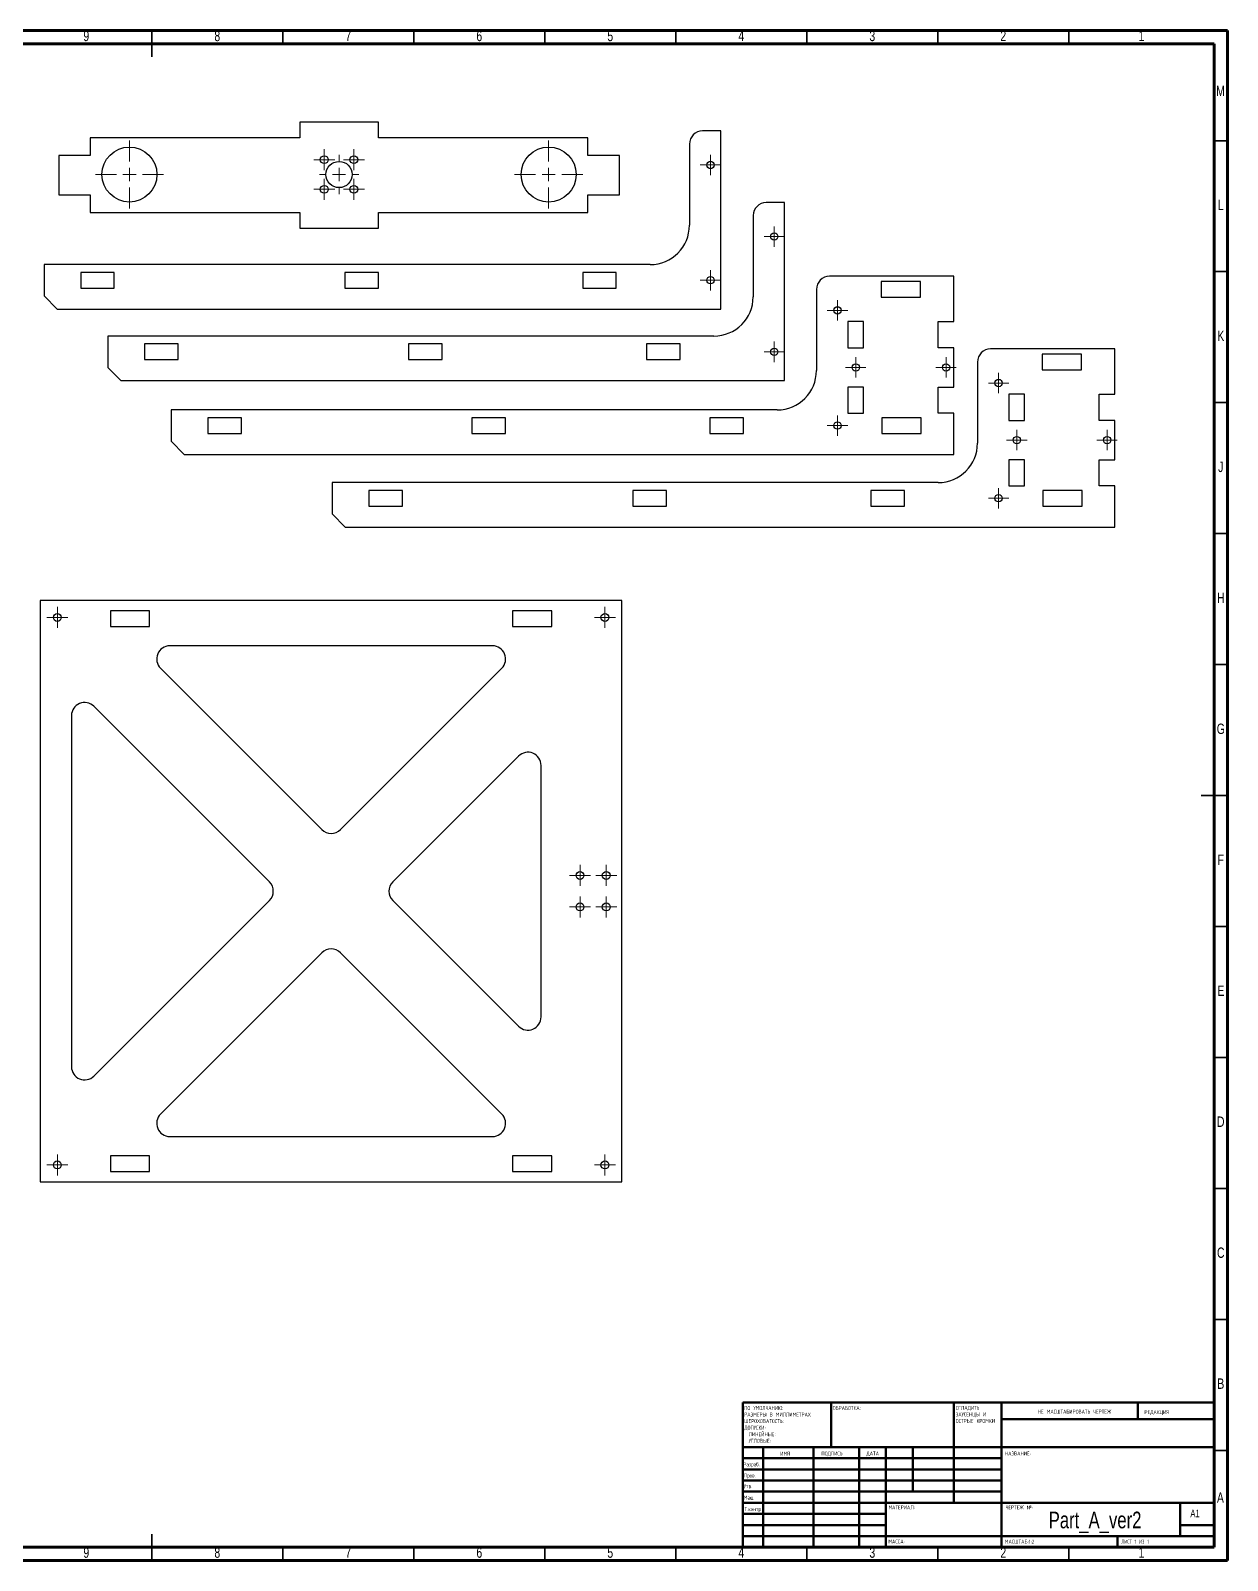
# Model space of a CAD drawing. Header units: millimetres. Extents: x 15 to 836, y 5 to 589.
# Drawn here: x 379 to 836, y 5 to 589 of the extents above; entities that cross this region are included whole.
import ezdxf

# ---------------------------------------------------------------- set-up
doc = ezdxf.new("R2010")
doc.units = ezdxf.units.MM
doc.styles.add('SLDTEXTSTYLE0', font='TXT', dxfattribs={"width": 0.75})
doc.styles.add('SLDTEXTSTYLE1', font='TXT', dxfattribs={"width": 0.75, "bigfont": 'bigfont'})
doc.styles.add('SLDTEXTSTYLE2', font='TXT', dxfattribs={"width": 0.681818, "bigfont": 'bigfont'})

# ---------------------------------------------------------------- blocks, each defined once
blk = doc.blocks.new('SW_NOTE_0')
at = {"color": 0, "linetype": 'Continuous', "lineweight": 0, "char_height": 1.5, "attachment_point": 1, "style": 'SLDTEXTSTYLE1'}
for s, insert in [('\\M+18452\\M+18443\\M+1844C\\M+18440\\M+18444\\M+18449\\M+18453\\M+1845D', (0, 1.933602)), ('\\M+1844F\\M+18452\\M+18453\\M+18451\\M+1845C\\M+18445 \\M+1844B\\M+18451\\M+1844F\\M+1844D\\M+1844B\\M+18449', (0, -3.066398)), ('\\M+18448\\M+18440\\M+18454\\M+18452\\M+18445\\M+1844E\\M+18457\\M+1845C \\M+18449', (0, -0.566398))]:
    blk.add_mtext(s, dxfattribs=dict(at, insert=insert))
blk = doc.blocks.new('SW_NOTE_1')
at = {"color": 0, "linetype": 'Continuous', "lineweight": 0, "char_height": 1.5, "attachment_point": 1, "style": 'SLDTEXTSTYLE1'}
for s, insert in [('\\M+18450\\M+1844F \\M+18454\\M+1844D\\M+1844F\\M+1844C\\M+18458\\M+18440\\M+1844E\\M+18449\\M+1845F:', (0, 1.933602)), ('\\M+18444\\M+1844F\\M+18450\\M+18454\\M+18452\\M+1844B\\M+18449:', (0, -5.566398)), ('\\M+18451\\M+18440\\M+18448\\M+1844D\\M+18445\\M+18451\\M+1845C \\M+18442 \\M+1844D\\M+18449\\M+1844C\\M+1844C\\M+18449\\M+1844D\\M+18445\\M+18453\\M+18451\\M+18440\\M+18456', (0, -0.566398)), ('\\M+18459\\M+18445\\M+18451\\M+1844F\\M+18456\\M+1844F\\M+18442\\M+18440\\M+18453\\M+1844F\\M+18452\\M+18453\\M+1845D:', (0, -3.066398)), ('\\M+1844C\\M+18449\\M+1844E\\M+18445\\M+1844A\\M+1844E\\M+1845C\\M+18445:', (1.6875, -8.066398)), ('\\M+18454\\M+18443\\M+1844C\\M+1844F\\M+18442\\M+1845C\\M+18445:', (1.6875, -10.566398))]:
    blk.add_mtext(s, dxfattribs=dict(at, insert=insert))
blk = doc.blocks.new('SW_CENTERMARKSYMBOL_7')
at = {"color": 0, "linetype": 'Continuous', "lineweight": 0}
for p, q in [((0, 5), (0, 7.5)), ((-5, 0), (-7.5, 0)), ((0, 0), (-2.5, 0)), ((0, 0), (0, 2.5)), ((0, 0), (0, -2.5)), ((0, 0), (2.5, 0)), ((5, 0), (7.5, 0)), ((0, -5), (0, -7.5))]:
    blk.add_line(p, q, dxfattribs=at)
blk = doc.blocks.new('SW_CENTERMARKSYMBOL_8')
at = {"color": 0, "linetype": 'Continuous', "lineweight": 0}
for p, q in [((0, 5), (0, 13)), ((-5, 0), (-13, 0)), ((0, 0), (-2.5, 0)), ((0, 0), (0, 2.5)), ((0, 0), (0, -2.5)), ((0, 0), (2.5, 0)), ((5, 0), (13, 0)), ((0, -5), (0, -13))]:
    blk.add_line(p, q, dxfattribs=at)
blk = doc.blocks.new('SW_CENTERMARKSYMBOL_9')
at = {"color": 0, "linetype": 'Continuous', "lineweight": 0}
for p, q in [((0, 5), (0, 13)), ((-5, 0), (-13, 0)), ((0, 0), (-2.5, 0)), ((0, 0), (0, 2.5)), ((0, 0), (0, -2.5)), ((0, 0), (2.5, 0)), ((5, 0), (13, 0)), ((0, -5), (0, -13))]:
    blk.add_line(p, q, dxfattribs=at)
blk = doc.blocks.new('SW_CENTERMARKSYMBOL_10')
at = {"color": 0, "linetype": 'Continuous', "lineweight": 0}
for p, q in [((-2.5, 0), (-4, 0)), ((0, 0), (-2.5, 0)), ((0, 2.5), (0, 4)), ((0, 0), (0, 2.5)), ((0, 0), (0, -2.5)), ((0, 0), (2.5, 0)), ((2.5, 0), (4, 0)), ((0, -2.5), (0, -4))]:
    blk.add_line(p, q, dxfattribs=at)
blk = doc.blocks.new('SW_CENTERMARKSYMBOL_11')
at = {"color": 0, "linetype": 'Continuous', "lineweight": 0}
for p, q in [((-2.5, 0), (-4, 0)), ((0, 0), (-2.5, 0)), ((0, 2.5), (0, 4)), ((0, 0), (0, 2.5)), ((0, 0), (0, -2.5)), ((0, 0), (2.5, 0)), ((2.5, 0), (4, 0)), ((0, -2.5), (0, -4))]:
    blk.add_line(p, q, dxfattribs=at)
blk = doc.blocks.new('SW_CENTERMARKSYMBOL_12')
at = {"color": 0, "linetype": 'Continuous', "lineweight": 0}
for p, q in [((-2.5, 0), (-4, 0)), ((0, 0), (-2.5, 0)), ((0, 2.5), (0, 4)), ((0, 0), (0, 2.5)), ((0, 0), (0, -2.5)), ((0, 0), (2.5, 0)), ((2.5, 0), (4, 0)), ((0, -2.5), (0, -4))]:
    blk.add_line(p, q, dxfattribs=at)
blk = doc.blocks.new('SW_CENTERMARKSYMBOL_13')
at = {"color": 0, "linetype": 'Continuous', "lineweight": 0}
for p, q in [((-2.5, 0), (-4, 0)), ((0, 0), (-2.5, 0)), ((0, 2.5), (0, 4)), ((0, 0), (0, 2.5)), ((0, 0), (0, -2.5)), ((0, 0), (2.5, 0)), ((2.5, 0), (4, 0)), ((0, -2.5), (0, -4))]:
    blk.add_line(p, q, dxfattribs=at)
blk = doc.blocks.new('SW_CENTERMARKSYMBOL_14')
at = {"color": 0, "linetype": 'Continuous', "lineweight": 0}
for p, q in [((-2.5, 0), (-3.9, 0)), ((0, 0), (-2.5, 0)), ((0, 2.5), (0, 3.9)), ((0, 0), (0, 2.5)), ((0, 0), (0, -2.5)), ((0, 0), (2.5, 0)), ((2.5, 0), (3.9, 0)), ((0, -2.5), (0, -3.9))]:
    blk.add_line(p, q, dxfattribs=at)
blk = doc.blocks.new('SW_CENTERMARKSYMBOL_15')
at = {"color": 0, "linetype": 'Continuous', "lineweight": 0}
for p, q in [((-2.5, 0), (-3.9, 0)), ((0, 0), (-2.5, 0)), ((0, 2.5), (0, 3.9)), ((0, 0), (0, 2.5)), ((0, 0), (0, -2.5)), ((0, 0), (2.5, 0)), ((2.5, 0), (3.9, 0)), ((0, -2.5), (0, -3.9))]:
    blk.add_line(p, q, dxfattribs=at)
blk = doc.blocks.new('SW_CENTERMARKSYMBOL_16')
at = {"color": 0, "linetype": 'Continuous', "lineweight": 0}
for p, q in [((-2.5, 0), (-3.9, 0)), ((0, 0), (-2.5, 0)), ((0, 2.5), (0, 3.9)), ((0, 0), (0, 2.5)), ((0, 0), (0, -2.5)), ((0, 0), (2.5, 0)), ((2.5, 0), (3.9, 0)), ((0, -2.5), (0, -3.9))]:
    blk.add_line(p, q, dxfattribs=at)
blk = doc.blocks.new('SW_CENTERMARKSYMBOL_17')
at = {"color": 0, "linetype": 'Continuous', "lineweight": 0}
for p, q in [((-2.5, 0), (-3.9, 0)), ((0, 0), (-2.5, 0)), ((0, 2.5), (0, 3.9)), ((0, 0), (0, 2.5)), ((0, 0), (0, -2.5)), ((0, 0), (2.5, 0)), ((2.5, 0), (3.9, 0)), ((0, -2.5), (0, -3.9))]:
    blk.add_line(p, q, dxfattribs=at)
blk = doc.blocks.new('SW_CENTERMARKSYMBOL_18')
at = {"color": 0, "linetype": 'Continuous', "lineweight": 0}
for p, q in [((-2.5, 0), (-3.9, 0)), ((0, 0), (-2.5, 0)), ((0, 2.5), (0, 3.9)), ((0, 0), (0, 2.5)), ((0, 0), (0, -2.5)), ((0, 0), (2.5, 0)), ((2.5, 0), (3.9, 0)), ((0, -2.5), (0, -3.9))]:
    blk.add_line(p, q, dxfattribs=at)
blk = doc.blocks.new('SW_CENTERMARKSYMBOL_19')
at = {"color": 0, "linetype": 'Continuous', "lineweight": 0}
for p, q in [((-2.5, 0), (-3.9, 0)), ((0, 0), (-2.5, 0)), ((0, 2.5), (0, 3.9)), ((0, 0), (0, 2.5)), ((0, 0), (0, -2.5)), ((0, 0), (2.5, 0)), ((2.5, 0), (3.9, 0)), ((0, -2.5), (0, -3.9))]:
    blk.add_line(p, q, dxfattribs=at)
blk = doc.blocks.new('SW_CENTERMARKSYMBOL_20')
at = {"color": 0, "linetype": 'Continuous', "lineweight": 0}
for p, q in [((-2.5, 0), (-3.9, 0)), ((0, 0), (-2.5, 0)), ((0, 2.5), (0, 3.9)), ((0, 0), (0, 2.5)), ((0, 0), (0, -2.5)), ((0, 0), (2.5, 0)), ((2.5, 0), (3.9, 0)), ((0, -2.5), (0, -3.9))]:
    blk.add_line(p, q, dxfattribs=at)
blk = doc.blocks.new('SW_CENTERMARKSYMBOL_21')
at = {"color": 0, "linetype": 'Continuous', "lineweight": 0}
for p, q in [((-2.5, 0), (-3.9, 0)), ((0, 0), (-2.5, 0)), ((0, 2.5), (0, 3.9)), ((0, 0), (0, 2.5)), ((0, 0), (0, -2.5)), ((0, 0), (2.5, 0)), ((2.5, 0), (3.9, 0)), ((0, -2.5), (0, -3.9))]:
    blk.add_line(p, q, dxfattribs=at)
blk = doc.blocks.new('SW_CENTERMARKSYMBOL_22')
at = {"color": 0, "linetype": 'Continuous', "lineweight": 0}
for p, q in [((-2.5, 0), (-3.9, 0)), ((0, 0), (-2.5, 0)), ((0, 2.5), (0, 3.9)), ((0, 0), (0, 2.5)), ((0, 0), (0, -2.5)), ((0, 0), (2.5, 0)), ((2.5, 0), (3.9, 0)), ((0, -2.5), (0, -3.9))]:
    blk.add_line(p, q, dxfattribs=at)
blk = doc.blocks.new('SW_CENTERMARKSYMBOL_23')
at = {"color": 0, "linetype": 'Continuous', "lineweight": 0}
for p, q in [((-2.5, 0), (-3.9, 0)), ((0, 0), (-2.5, 0)), ((0, 2.5), (0, 3.9)), ((0, 0), (0, 2.5)), ((0, 0), (0, -2.5)), ((0, 0), (2.5, 0)), ((2.5, 0), (3.9, 0)), ((0, -2.5), (0, -3.9))]:
    blk.add_line(p, q, dxfattribs=at)
blk = doc.blocks.new('SW_CENTERMARKSYMBOL_24')
at = {"color": 0, "linetype": 'Continuous', "lineweight": 0}
for p, q in [((-2.5, 0), (-3.9, 0)), ((0, 0), (-2.5, 0)), ((0, 2.5), (0, 3.9)), ((0, 0), (0, 2.5)), ((0, 0), (0, -2.5)), ((0, 0), (2.5, 0)), ((2.5, 0), (3.9, 0)), ((0, -2.5), (0, -3.9))]:
    blk.add_line(p, q, dxfattribs=at)
blk = doc.blocks.new('SW_CENTERMARKSYMBOL_25')
at = {"color": 0, "linetype": 'Continuous', "lineweight": 0}
for p, q in [((-2.5, 0), (-3.9, 0)), ((0, 0), (-2.5, 0)), ((0, 2.5), (0, 3.9)), ((0, 0), (0, 2.5)), ((0, 0), (0, -2.5)), ((0, 0), (2.5, 0)), ((2.5, 0), (3.9, 0)), ((0, -2.5), (0, -3.9))]:
    blk.add_line(p, q, dxfattribs=at)
blk = doc.blocks.new('SW_CENTERMARKSYMBOL_40')
at = {"color": 0, "linetype": 'Continuous', "lineweight": 0}
for p, q in [((-2.5, 0), (-4, 0)), ((0, 0), (-2.5, 0)), ((0, 2.5), (0, 4)), ((0, 0), (0, 2.5)), ((0, 0), (0, -2.5)), ((0, 0), (2.5, 0)), ((2.5, 0), (4, 0)), ((0, -2.5), (0, -4))]:
    blk.add_line(p, q, dxfattribs=at)
blk = doc.blocks.new('SW_CENTERMARKSYMBOL_41')
at = {"color": 0, "linetype": 'Continuous', "lineweight": 0}
for p, q in [((-2.5, 0), (-4, 0)), ((0, 0), (-2.5, 0)), ((0, 2.5), (0, 4)), ((0, 0), (0, 2.5)), ((0, 0), (0, -2.5)), ((0, 0), (2.5, 0)), ((2.5, 0), (4, 0)), ((0, -2.5), (0, -4))]:
    blk.add_line(p, q, dxfattribs=at)
blk = doc.blocks.new('SW_CENTERMARKSYMBOL_42')
at = {"color": 0, "linetype": 'Continuous', "lineweight": 0}
for p, q in [((-2.5, 0), (-4, 0)), ((0, 0), (-2.5, 0)), ((0, 2.5), (0, 4)), ((0, 0), (0, 2.5)), ((0, 0), (0, -2.5)), ((0, 0), (2.5, 0)), ((2.5, 0), (4, 0)), ((0, -2.5), (0, -4))]:
    blk.add_line(p, q, dxfattribs=at)
blk = doc.blocks.new('SW_CENTERMARKSYMBOL_43')
at = {"color": 0, "linetype": 'Continuous', "lineweight": 0}
for p, q in [((-2.5, 0), (-4, 0)), ((0, 0), (-2.5, 0)), ((0, 2.5), (0, 4)), ((0, 0), (0, 2.5)), ((0, 0), (0, -2.5)), ((0, 0), (2.5, 0)), ((2.5, 0), (4, 0)), ((0, -2.5), (0, -4))]:
    blk.add_line(p, q, dxfattribs=at)
blk = doc.blocks.new('SW_CENTERMARKSYMBOL_44')
at = {"color": 0, "linetype": 'Continuous', "lineweight": 0}
for p, q in [((-2.5, 0), (-4, 0)), ((0, 0), (-2.5, 0)), ((0, 2.5), (0, 4)), ((0, 0), (0, 2.5)), ((0, 0), (0, -2.5)), ((0, 0), (2.5, 0)), ((2.5, 0), (4, 0)), ((0, -2.5), (0, -4))]:
    blk.add_line(p, q, dxfattribs=at)
blk = doc.blocks.new('SW_CENTERMARKSYMBOL_45')
at = {"color": 0, "linetype": 'Continuous', "lineweight": 0}
for p, q in [((-2.5, 0), (-4, 0)), ((0, 0), (-2.5, 0)), ((0, 2.5), (0, 4)), ((0, 0), (0, 2.5)), ((0, 0), (0, -2.5)), ((0, 0), (2.5, 0)), ((2.5, 0), (4, 0)), ((0, -2.5), (0, -4))]:
    blk.add_line(p, q, dxfattribs=at)
blk = doc.blocks.new('SW_CENTERMARKSYMBOL_46')
at = {"color": 0, "linetype": 'Continuous', "lineweight": 0}
for p, q in [((-2.5, 0), (-4, 0)), ((0, 0), (-2.5, 0)), ((0, 2.5), (0, 4)), ((0, 0), (0, 2.5)), ((0, 0), (0, -2.5)), ((0, 0), (2.5, 0)), ((2.5, 0), (4, 0)), ((0, -2.5), (0, -4))]:
    blk.add_line(p, q, dxfattribs=at)
blk = doc.blocks.new('SW_CENTERMARKSYMBOL_47')
at = {"color": 0, "linetype": 'Continuous', "lineweight": 0}
for p, q in [((-2.5, 0), (-4, 0)), ((0, 0), (-2.5, 0)), ((0, 2.5), (0, 4)), ((0, 0), (0, 2.5)), ((0, 0), (0, -2.5)), ((0, 0), (2.5, 0)), ((2.5, 0), (4, 0)), ((0, -2.5), (0, -4))]:
    blk.add_line(p, q, dxfattribs=at)

msp = doc.modelspace()

# ---------------------------------------------------------------- linework, layer by layer
at = {"color": 7, "linetype": 'Continuous', "lineweight": 70}
for p, q in [((15, 589), (836, 589)), ((836, 589), (836, 5)), ((20, 584), (831, 584)), ((831, 584), (831, 10)), ((831, 10), (20, 10)), ((836, 5), (15, 5))]:
    msp.add_line(p, q, dxfattribs=at)
at = {"color": 7, "linetype": 'Continuous', "lineweight": 35}
for p, q in [((425.5, 589), (425.5, 579)), ((425.5, 584), (425.5, 589)), ((475.5, 584), (475.5, 589)), ((525.5, 584), (525.5, 589)), ((575.5, 584), (575.5, 589)), ((625.5, 584), (625.5, 589)), ((675.5, 584), (675.5, 589)), ((725.5, 584), (725.5, 589)), ((775.5, 584), (775.5, 589)), ((831, 547), (836, 547)), ((831, 497), (836, 497)), ((831, 447), (836, 447)), ((831, 397), (836, 397)), ((831, 347), (836, 347)), ((836, 297), (826, 297)), ((831, 297), (836, 297)), ((831, 247), (836, 247)), ((831, 197), (836, 197)), ((831, 147), (836, 147)), ((831, 97), (836, 97)), ((831, 47), (836, 47)), ((425.5, 5), (425.5, 15)), ((425.5, 10), (425.5, 5)), ((475.5, 10), (475.5, 5)), ((525.5, 10), (525.5, 5)), ((575.5, 10), (575.5, 5)), ((625.5, 10), (625.5, 5)), ((675.5, 10), (675.5, 5)), ((725.5, 10), (725.5, 5)), ((775.5, 10), (775.5, 5))]:
    msp.add_line(p, q, dxfattribs=at)
at = {"color": 7, "linetype": 'Continuous', "lineweight": 25}
for p, q in [((481.938203, 554.057115), (481.938203, 548.057115)), ((511.938203, 554.057115), (481.938203, 554.057115)), ((511.938203, 548.057115), (511.938203, 554.057115)), ((642.672493, 550.716404), (635.672493, 550.716404)), ((642.672493, 482.716404), (642.672493, 550.716404)), ((401.938203, 548.057115), (401.938203, 541.322115)), ((481.938203, 548.057115), (401.938203, 548.057115)), ((591.938203, 548.057115), (511.938203, 548.057115)), ((591.938203, 541.322115), (591.938203, 548.057115)), ((630.672493, 545.716404), (630.672493, 514.716404)), ((389.938203, 541.322115), (389.938203, 526.322115)), ((401.938203, 541.322115), (389.938203, 541.322115)), ((603.938203, 541.322115), (591.938203, 541.322115)), ((603.938203, 526.322115), (603.938203, 541.322115)), ((389.938203, 526.322115), (401.938203, 526.322115)), ((401.938203, 526.322115), (401.938203, 519.587115)), ((591.938203, 526.322115), (603.938203, 526.322115)), ((591.938203, 519.587115), (591.938203, 526.322115)), ((667.000318, 523.400951), (660.000318, 523.400951)), ((667.000318, 455.400951), (667.000318, 523.400951)), ((401.938203, 519.587115), (481.938203, 519.587115)), ((481.938203, 519.587115), (481.938203, 513.587115)), ((511.938203, 519.587115), (591.938203, 519.587115)), ((511.938203, 513.587115), (511.938203, 519.587115)), ((655.000318, 518.400951), (655.000318, 487.400951)), ((481.938203, 513.587115), (511.938203, 513.587115)), ((384.362493, 499.716404), (384.362493, 487.716404)), ((615.672493, 499.716404), (384.362493, 499.716404)), ((398.362493, 496.716404), (398.362493, 490.716404)), ((411.162493, 496.716404), (398.362493, 496.716404)), ((411.162493, 490.716404), (411.162493, 496.716404)), ((499.162493, 496.716404), (499.162493, 490.716404)), ((511.962493, 496.716404), (499.162493, 496.716404)), ((511.962493, 490.716404), (511.962493, 496.716404)), ((589.962493, 496.716404), (589.962493, 490.716404)), ((602.762493, 496.716404), (589.962493, 496.716404)), ((602.762493, 490.716404), (602.762493, 496.716404)), ((398.362493, 490.716404), (411.162493, 490.716404)), ((499.162493, 490.716404), (511.962493, 490.716404)), ((589.962493, 490.716404), (602.762493, 490.716404)), ((731.622131, 495.231889), (684.153729, 495.231889)), ((718.888729, 493.231889), (703.888729, 493.231889)), ((703.888729, 493.231889), (703.888729, 487.231889)), ((718.888729, 487.231889), (718.888729, 493.231889)), ((731.622131, 477.941155), (731.622131, 495.231889)), ((384.362493, 487.716404), (389.362493, 482.716404)), ((679.153729, 490.231889), (679.153729, 459.231889)), ((703.888729, 487.231889), (718.888729, 487.231889)), ((389.362493, 482.716404), (642.672493, 482.716404)), ((697.153729, 477.941155), (691.153729, 477.941155)), ((691.153729, 477.941155), (691.153729, 467.941155)), ((697.153729, 467.941155), (697.153729, 477.941155)), ((725.622131, 477.941155), (731.622131, 477.941155)), ((725.622131, 467.941155), (725.622131, 477.941155)), ((408.690318, 472.400951), (408.690318, 460.400951)), ((640.000318, 472.400951), (408.690318, 472.400951)), ((422.690318, 469.400951), (422.690318, 463.400951)), ((435.490318, 469.400951), (422.690318, 469.400951)), ((435.490318, 463.400951), (435.490318, 469.400951)), ((523.490318, 469.400951), (523.490318, 463.400951)), ((536.290318, 469.400951), (523.490318, 469.400951)), ((536.290318, 463.400951), (536.290318, 469.400951)), ((614.290318, 469.400951), (614.290318, 463.400951)), ((627.090318, 469.400951), (614.290318, 469.400951)), ((627.090318, 463.400951), (627.090318, 469.400951)), ((691.153729, 467.941155), (697.153729, 467.941155)), ((731.622131, 467.941155), (725.622131, 467.941155)), ((731.622131, 452.941155), (731.622131, 467.941155)), ((793.081901, 467.489632), (745.613499, 467.489632)), ((793.081901, 450.198898), (793.081901, 467.489632)), ((422.690318, 463.400951), (435.490318, 463.400951)), ((523.490318, 463.400951), (536.290318, 463.400951)), ((614.290318, 463.400951), (627.090318, 463.400951)), ((740.613499, 462.489632), (740.613499, 431.489632)), ((780.348499, 465.489632), (765.348499, 465.489632)), ((765.348499, 465.489632), (765.348499, 459.489632)), ((780.348499, 459.489632), (780.348499, 465.489632)), ((408.690318, 460.400951), (413.690318, 455.400951)), ((765.348499, 459.489632), (780.348499, 459.489632)), ((413.690318, 455.400951), (667.000318, 455.400951)), ((697.153729, 452.941155), (691.153729, 452.941155)), ((691.153729, 452.941155), (691.153729, 442.941155)), ((697.153729, 442.941155), (697.153729, 452.941155)), ((725.622131, 452.941155), (731.622131, 452.941155)), ((725.622131, 442.941155), (725.622131, 452.941155)), ((758.613499, 450.198898), (752.613499, 450.198898)), ((752.613499, 450.198898), (752.613499, 440.198898)), ((758.613499, 440.198898), (758.613499, 450.198898)), ((787.081901, 450.198898), (793.081901, 450.198898)), ((787.081901, 440.198898), (787.081901, 450.198898)), ((432.843729, 444.231889), (432.843729, 432.231889)), ((664.153729, 444.231889), (432.843729, 444.231889)), ((459.64435, 441.231889), (446.84435, 441.231889)), ((446.84435, 441.231889), (446.84435, 435.231889)), ((459.64435, 435.231889), (459.64435, 441.231889)), ((560.44435, 441.231889), (547.64435, 441.231889)), ((547.64435, 441.231889), (547.64435, 435.231889)), ((560.44435, 435.231889), (560.44435, 441.231889)), ((651.24435, 441.231889), (638.44435, 441.231889)), ((638.44435, 441.231889), (638.44435, 435.231889)), ((651.24435, 435.231889), (651.24435, 441.231889)), ((691.153729, 442.941155), (697.153729, 442.941155)), ((719.153729, 441.231889), (704.153729, 441.231889)), ((704.153729, 441.231889), (704.153729, 435.231889)), ((719.153729, 435.231889), (719.153729, 441.231889)), ((731.622131, 442.941155), (725.622131, 442.941155)), ((731.622131, 427.231889), (731.622131, 442.941155)), ((752.613499, 440.198898), (758.613499, 440.198898)), ((793.081901, 440.198898), (787.081901, 440.198898)), ((793.081901, 425.198898), (793.081901, 440.198898)), ((432.843729, 432.231889), (437.843729, 427.231889)), ((446.84435, 435.231889), (459.64435, 435.231889)), ((547.64435, 435.231889), (560.44435, 435.231889)), ((638.44435, 435.231889), (651.24435, 435.231889)), ((704.153729, 435.231889), (719.153729, 435.231889)), ((437.843729, 427.231889), (731.622131, 427.231889)), ((758.613499, 425.198898), (752.613499, 425.198898)), ((752.613499, 425.198898), (752.613499, 415.198898)), ((758.613499, 415.198898), (758.613499, 425.198898)), ((787.081901, 425.198898), (793.081901, 425.198898)), ((787.081901, 415.198898), (787.081901, 425.198898)), ((494.303499, 416.489632), (494.303499, 404.489632)), ((725.613499, 416.489632), (494.303499, 416.489632)), ((752.613499, 415.198898), (758.613499, 415.198898)), ((793.081901, 415.198898), (787.081901, 415.198898)), ((793.081901, 399.489632), (793.081901, 415.198898)), ((521.10412, 413.489632), (508.30412, 413.489632)), ((508.30412, 413.489632), (508.30412, 407.489632)), ((521.10412, 407.489632), (521.10412, 413.489632)), ((621.90412, 413.489632), (609.10412, 413.489632)), ((609.10412, 413.489632), (609.10412, 407.489632)), ((621.90412, 407.489632), (621.90412, 413.489632)), ((712.70412, 413.489632), (699.90412, 413.489632)), ((699.90412, 413.489632), (699.90412, 407.489632)), ((712.70412, 407.489632), (712.70412, 413.489632)), ((780.613499, 413.489632), (765.613499, 413.489632)), ((765.613499, 413.489632), (765.613499, 407.489632)), ((780.613499, 407.489632), (780.613499, 413.489632)), ((494.303499, 404.489632), (499.303499, 399.489632)), ((508.30412, 407.489632), (521.10412, 407.489632)), ((609.10412, 407.489632), (621.90412, 407.489632)), ((699.90412, 407.489632), (712.70412, 407.489632)), ((765.613499, 407.489632), (780.613499, 407.489632)), ((499.303499, 399.489632), (793.081901, 399.489632)), ((604.917176, 371.486099), (382.917176, 371.486099)), ((382.917176, 371.486099), (382.917176, 149.486099)), ((604.917176, 149.486099), (604.917176, 371.486099)), ((424.645691, 367.486197), (409.64573, 367.486197)), ((409.64573, 367.486197), (409.64573, 361.486099)), ((424.645691, 361.486099), (424.645691, 367.486197)), ((578.188622, 367.486197), (563.188662, 367.486197)), ((563.188662, 367.486197), (563.188662, 361.486099)), ((578.188622, 361.486099), (578.188622, 367.486197)), ((409.64573, 361.486099), (424.645691, 361.486099)), ((563.188662, 361.486099), (578.188622, 361.486099)), ((555.506153, 354.146143), (432.3282, 354.146143)), ((428.792666, 345.610609), (490.381643, 284.021633)), ((497.45271, 284.021633), (559.041687, 345.610609)), ((394.804826, 327.527381), (394.804826, 193.444817)), ((470.381643, 264.021633), (403.34036, 331.062915)), ((565.485719, 312.054642), (517.45271, 264.021633)), ((574.021253, 212.453091), (574.021253, 308.519108)), ((403.34036, 189.909283), (470.381643, 256.950565)), ((517.45271, 256.950565), (565.485719, 208.917557)), ((490.381643, 236.950565), (428.792666, 175.361589)), ((559.041687, 175.361589), (497.45271, 236.950565)), ((432.3282, 166.826055), (555.506153, 166.826055)), ((424.645691, 159.486099), (409.64573, 159.486099)), ((409.64573, 159.486099), (409.64573, 153.486001)), ((424.645691, 153.486001), (424.645691, 159.486099)), ((563.188662, 159.486099), (563.188662, 153.486001)), ((578.188622, 159.486099), (563.188662, 159.486099)), ((578.188622, 153.486001), (578.188622, 159.486099)), ((409.64573, 153.486001), (424.645691, 153.486001)), ((563.188662, 153.486001), (578.188622, 153.486001)), ((382.917176, 149.486099), (604.917176, 149.486099))]:
    msp.add_line(p, q, dxfattribs=at)
at = {"color": 7, "linetype": 'Continuous', "lineweight": 50}
for p, q in [((651, 65.25), (831, 65.25)), ((651, 65.25), (651, 10)), ((684.8, 48.25), (684.8, 65.25)), ((731.6, 65.25), (731.6, 27)), ((749.8, 65.25), (749.8, 10)), ((801.8, 58.875), (801.8, 65.25)), ((831, 58.875), (749.8, 58.875)), ((831, 48.25), (651, 48.25)), ((658.8, 48.25), (658.8, 10)), ((677.990952, 48.25), (677.990952, 10)), ((695.398926, 48.25), (695.398926, 10)), ((705.6, 10), (705.6, 48.25)), ((716, 31.25), (716, 48.25)), ((749.8, 44), (651, 44)), ((749.8, 39.75), (651, 39.75)), ((749.8, 35.5), (651, 35.5)), ((749.8, 31.25), (651, 31.25)), ((705.6, 27), (651, 27)), ((705.6, 27), (831, 27)), ((818, 14.25), (818, 27)), ((705.6, 22.749928), (651, 22.749928)), ((705.6, 18.5), (651, 18.5)), ((831, 18.5), (818, 18.5)), ((651, 14.25), (831, 14.25)), ((794, 10), (794, 14.25))]:
    msp.add_line(p, q, dxfattribs=at)
at = {"color": 7, "linetype": 'Continuous', "lineweight": 25}
for centre, radius in [((416.938203, 534.087115), 10.5), ((576.938203, 534.087115), 10.5), ((491.281349, 539.743969), 1.5), ((496.938203, 534.087115), 5), ((502.595057, 539.743969), 1.5), ((638.722493, 537.716404), 1.4), ((491.281349, 528.43026), 1.5), ((502.595057, 528.43026), 1.5), ((663.050318, 510.400951), 1.4), ((638.722493, 493.716404), 1.4), ((687.203729, 482.231889), 1.4), ((663.050318, 466.400951), 1.4), ((694.153729, 460.441155), 1.4), ((728.622131, 460.441155), 1.4), ((748.663499, 454.489632), 1.4), ((687.203729, 438.231889), 1.4), ((755.613499, 432.698898), 1.4), ((790.081901, 432.698898), 1.4), ((748.663499, 410.489632), 1.4), ((389.417176, 364.986099), 1.5), ((598.417176, 364.986099), 1.5), ((588.917176, 266.486099), 1.5), ((598.917176, 266.486099), 1.5), ((588.917176, 254.486099), 1.5), ((598.917176, 254.486099), 1.5), ((389.417176, 155.986099), 1.5), ((598.417176, 155.986099), 1.5)]:
    msp.add_circle(centre, radius, dxfattribs=at)
for centre, radius, start, end in [((635.672493, 545.716404), 5, 90, 180), ((660.000318, 518.400951), 5, 90, 180), ((615.672493, 514.716404), 15, 270, 0), ((684.153729, 490.231889), 5, 90, 180), ((640.000318, 487.400951), 15, 270, 0), ((745.613499, 462.489632), 5, 90, 180), ((664.153729, 459.231889), 15, 270, 0), ((725.613499, 431.489632), 15, 270, 0), ((432.3282, 349.146143), 5, 90, 225), ((555.506153, 349.146143), 5, 315, 90), ((399.804826, 327.527381), 5, 45, 180), ((569.021253, 308.519108), 5, 0, 135), ((493.917176, 287.557167), 5, 225, 315), ((466.846109, 260.486099), 5, 315, 45), ((520.988244, 260.486099), 5, 135, 225), ((493.917176, 233.415031), 5, 45, 135), ((569.021253, 212.453091), 5, 225, 0), ((399.804826, 193.444817), 5, 180, 315), ((432.3282, 171.826055), 5, 135, 270), ((555.506153, 171.826055), 5, 270, 45)]:
    msp.add_arc(centre, radius, start, end, dxfattribs=at)

# ---------------------------------------------------------------- block references
at = {"color": 7, "linetype": 'Continuous', "lineweight": 0}
for name, p in [('SW_CENTERMARKSYMBOL_8', (416.938203, 534.087115)), ('SW_CENTERMARKSYMBOL_10', (491.281349, 539.743969)), ('SW_CENTERMARKSYMBOL_11', (502.595057, 539.743969)), ('SW_CENTERMARKSYMBOL_9', (576.938203, 534.087115)), ('SW_CENTERMARKSYMBOL_7', (496.938203, 534.087115)), ('SW_CENTERMARKSYMBOL_15', (638.722493, 537.716404)), ('SW_CENTERMARKSYMBOL_13', (491.281349, 528.43026)), ('SW_CENTERMARKSYMBOL_12', (502.595057, 528.43026)), ('SW_CENTERMARKSYMBOL_17', (663.050318, 510.400951)), ('SW_CENTERMARKSYMBOL_14', (638.722493, 493.716404)), ('SW_CENTERMARKSYMBOL_19', (687.203729, 482.231889)), ('SW_CENTERMARKSYMBOL_16', (663.050318, 466.400951)), ('SW_CENTERMARKSYMBOL_20', (694.153729, 460.441155)), ('SW_CENTERMARKSYMBOL_21', (728.622131, 460.441155)), ('SW_CENTERMARKSYMBOL_23', (748.663499, 454.489632)), ('SW_CENTERMARKSYMBOL_18', (687.203729, 438.231889)), ('SW_CENTERMARKSYMBOL_24', (755.613499, 432.698898)), ('SW_CENTERMARKSYMBOL_25', (790.081901, 432.698898)), ('SW_CENTERMARKSYMBOL_22', (748.663499, 410.489632)), ('SW_CENTERMARKSYMBOL_40', (389.417176, 364.986099)), ('SW_CENTERMARKSYMBOL_41', (598.417176, 364.986099)), ('SW_CENTERMARKSYMBOL_44', (588.917176, 266.486099)), ('SW_CENTERMARKSYMBOL_45', (598.917176, 266.486099)), ('SW_CENTERMARKSYMBOL_47', (588.917176, 254.486099)), ('SW_CENTERMARKSYMBOL_46', (598.917176, 254.486099)), ('SW_CENTERMARKSYMBOL_42', (389.417176, 155.986099)), ('SW_CENTERMARKSYMBOL_43', (598.417176, 155.986099)), ('SW_NOTE_1', (651.593669, 61.98737)), ('SW_NOTE_0', (732.309216, 62.06949))]:
    msp.add_blockref(name, p, dxfattribs=at)

# ---------------------------------------------------------------- texts
for s, insert, char_height, attachment_point, style in [('9', (400.460037, 588.96774), 3.96875, 2, 'SLDTEXTSTYLE0'), ('8', (450.460037, 588.96774), 3.96875, 2, 'SLDTEXTSTYLE0'), ('7', (500.460037, 588.96774), 3.96875, 2, 'SLDTEXTSTYLE0'), ('6', (550.460037, 588.96774), 3.96875, 2, 'SLDTEXTSTYLE0'), ('5', (600.460037, 588.96774), 3.96875, 2, 'SLDTEXTSTYLE0'), ('4', (650.460037, 588.96774), 3.96875, 2, 'SLDTEXTSTYLE0'), ('3', (700.460037, 588.96774), 3.96875, 2, 'SLDTEXTSTYLE0'), ('2', (750.460037, 588.96774), 3.96875, 2, 'SLDTEXTSTYLE0'), ('1', (803.210037, 588.96774), 3.96875, 2, 'SLDTEXTSTYLE0'), ('M', (833.361737, 567.96774), 3.96875, 2, 'SLDTEXTSTYLE0'), ('L', (833.454525, 524.46774), 3.96875, 2, 'SLDTEXTSTYLE0'), ('K', (833.488516, 474.46774), 3.96875, 2, 'SLDTEXTSTYLE0'), ('J', (833.46509, 424.46774), 3.96875, 2, 'SLDTEXTSTYLE0'), ('H', (833.490354, 374.46774), 3.96875, 2, 'SLDTEXTSTYLE0'), ('G', (833.486679, 324.46774), 3.96875, 2, 'SLDTEXTSTYLE0'), ('F', (833.45774, 274.46774), 3.96875, 2, 'SLDTEXTSTYLE0'), ('E', (833.507809, 224.46774), 3.96875, 2, 'SLDTEXTSTYLE0'), ('D', (833.452687, 174.46774), 3.96875, 2, 'SLDTEXTSTYLE0'), ('C', (833.458659, 124.46774), 3.96875, 2, 'SLDTEXTSTYLE0'), ('B', (833.470602, 74.46774), 3.96875, 2, 'SLDTEXTSTYLE0'), ('\\M+1844F\\M+18441\\M+18451\\M+18440\\M+18441\\M+1844F\\M+18453\\M+1844B\\M+18440:', (685.371292, 63.919272), 1.5, 1, 'SLDTEXTSTYLE1'), ('\\M+1844E\\M+18445 \\M+1844D\\M+18440\\M+18452\\M+18459\\M+18453\\M+18440\\M+18441\\M+18449\\M+18451\\M+1844F\\M+18442\\M+18440\\M+18453\\M+1845D \\M+18458\\M+18445\\M+18451\\M+18453\\M+18445\\M+18447', (763.614641, 62.532994), 1.5, 1, 'SLDTEXTSTYLE1'), ('\\M+18451\\M+18445\\M+18444\\M+18440\\M+1844B\\M+18457\\M+18449\\M+18460', (804.327582, 62.334909), 1.5, 1, 'SLDTEXTSTYLE1'), ('\\M+18451\\M+18470\\M+18478\\M+18482\\M+18470\\M+18471.', (651.212149, 42.429715), 1.5, 1, 'SLDTEXTSTYLE1'), ('\\M+18449\\M+1844D\\M+18460', (665.322239, 46.501483), 1.5, 1, 'SLDTEXTSTYLE1'), ('\\M+18450\\M+1844F\\M+18444\\M+18450\\M+18449\\M+18452\\M+1845D', (681.033588, 46.561756), 1.5, 1, 'SLDTEXTSTYLE1'), ('\\M+18444\\M+18440\\M+18453\\M+18440', (698.214702, 46.576179), 1.5, 1, 'SLDTEXTSTYLE1'), ('\\M+1844E\\M+18440\\M+18448\\M+18442\\M+18440\\M+1844E\\M+18449\\M+18445:', (751.073966, 46.576179), 1.5, 1, 'SLDTEXTSTYLE1'), ('\\M+18450\\M+18482\\M+18480\\M+18472.', (651.410469, 38.154407), 1.5, 1, 'SLDTEXTSTYLE1'), ('\\M+18454\\M+18484\\M+18472.', (651.401722, 34.064296), 1.5, 1, 'SLDTEXTSTYLE1'), ('\\M+1844D\\M+18470\\M+1848A.', (651.455186, 29.733705), 1.5, 1, 'SLDTEXTSTYLE1'), ('A', (833.339688, 30.96774), 3.96875, 2, 'SLDTEXTSTYLE0'), ('\\M+18453.\\M+1847B\\M+18480\\M+1847E\\M+18484\\M+18482', (651.669043, 25.349649), 1.5, 1, 'SLDTEXTSTYLE1'), ('\\M+1844D\\M+18440\\M+18453\\M+18445\\M+18451\\M+18449\\M+18440\\M+1844C:', (706.645862, 25.986056), 1.5, 1, 'SLDTEXTSTYLE1'), ('\\M+18458\\M+18445\\M+18451\\M+18453\\M+18445\\M+18447 \\M+18782:', (751.372404, 25.986056), 1.5, 1, 'SLDTEXTSTYLE1'), ('Part_A_ver2', (785.489965, 23.606911), 6.35, 2, 'SLDTEXTSTYLE0'), ('A1', (821.871156, 24.406389), 2.910417, 1, 'SLDTEXTSTYLE0'), ('\\M+1844D\\M+18440\\M+18452\\M+18452\\M+18440:', (706.617811, 12.949312), 1.4986, 1, 'SLDTEXTSTYLE1'), ('\\M+1844D\\M+18440\\M+18452\\M+18459\\M+18453\\M+18440\\M+18441:1:2', (751.073966, 12.900087), 1.5, 1, 'SLDTEXTSTYLE1'), ('\\M+1844C\\M+18449\\M+18452\\M+18453 1 \\M+18449\\M+18448 1', (795.478294, 12.900087), 1.5, 1, 'SLDTEXTSTYLE2'), ('9', (400.460037, 9.96774), 3.96875, 2, 'SLDTEXTSTYLE0'), ('8', (450.460037, 9.96774), 3.96875, 2, 'SLDTEXTSTYLE0'), ('7', (500.460037, 9.96774), 3.96875, 2, 'SLDTEXTSTYLE0'), ('6', (550.460037, 9.96774), 3.96875, 2, 'SLDTEXTSTYLE0'), ('5', (600.460037, 9.96774), 3.96875, 2, 'SLDTEXTSTYLE0'), ('4', (650.460037, 9.96774), 3.96875, 2, 'SLDTEXTSTYLE0'), ('3', (700.460037, 9.96774), 3.96875, 2, 'SLDTEXTSTYLE0'), ('2', (750.460037, 9.96774), 3.96875, 2, 'SLDTEXTSTYLE0'), ('1', (803.210037, 9.96774), 3.96875, 2, 'SLDTEXTSTYLE0')]:
    msp.add_mtext(s, dxfattribs=dict(at, insert=insert, char_height=char_height, attachment_point=attachment_point, style=style))

doc.saveas('drawing.dxf')
